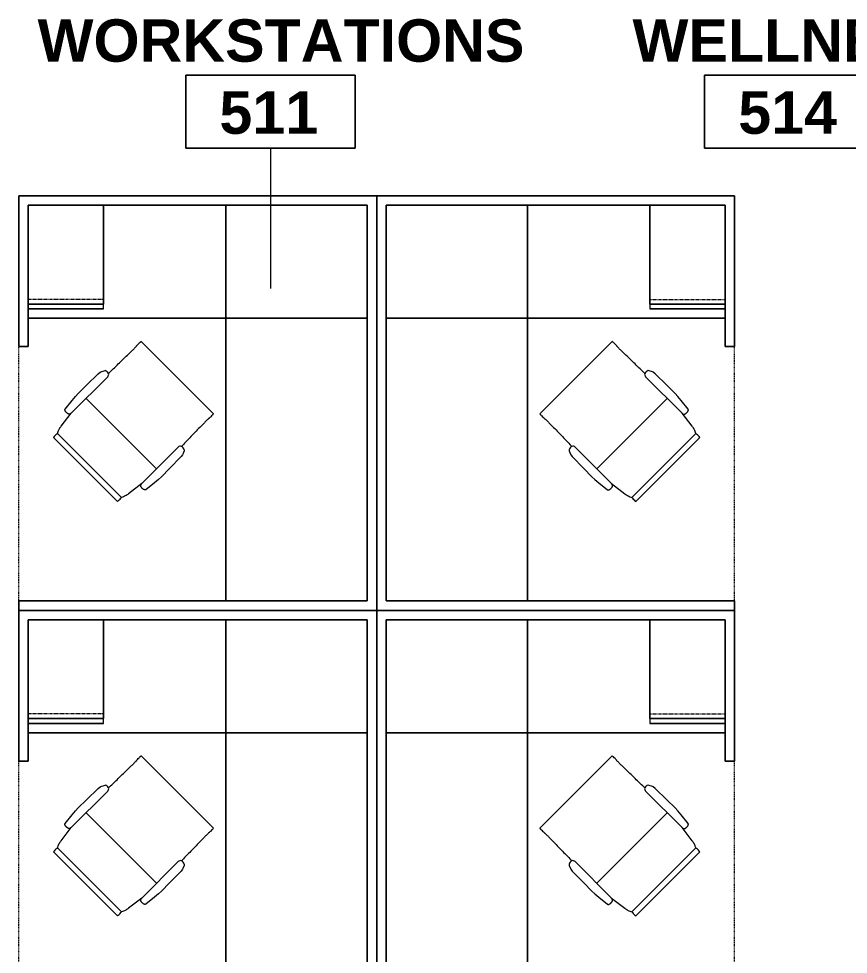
# Model space of a CAD drawing. Header units: inches. Extents: x 0 to 2535, y 0 to 2055.
# Drawn here: x 858.1 to 1034.2, y 432.2 to 630.9 of the extents above; entities that cross this region are included whole.
import ezdxf

# ---------------------------------------------------------------- set-up
doc = ezdxf.new("R2010")
doc.units = ezdxf.units.IN
doc.header["$MEASUREMENT"] = 0
doc.linetypes.add('DASH 1_32_', pattern=[0.0625, 0.03125, -0.03125])
doc.linetypes.add('Dash 1_8_', pattern=[0.25, 0.125, -0.125])
doc.layers.add('A-AREA-IDEN', color=2, linetype='Continuous', lineweight=9)
doc.layers.add('I-FURN', color=30, linetype='Continuous', lineweight=9)
doc.styles.add('Swis721 Lt BT_B', font='', dxfattribs={"height": 9})
doc.styles.get('Swis721 Lt BT_B').set_extended_font_data('Swis721 Lt BT', bold=True)

# ---------------------------------------------------------------- blocks, each defined once
blk = doc.blocks.new('HermanMiller_Collection_Eames_AluminumGroup_LoungeChairSwivel - Arms Swivel Base-7952355-Level 05 POWER _ SIGNAL')
at = {"layer": 'I-FURN'}
for p, q in [((-6.94, 12.09), (-4.59, 12.38)), ((-4.59, 12.38), (-3.51, 12.46)), ((-3.51, 12.46), (-2.64, 12.49)), ((-2.64, 12.49), (-0.18, 12.49)), ((-0.18, 12.49), (3.32, 12.43)), ((3.32, 12.43), (3.84, 12.38)), ((3.84, 12.38), (3.99, 12.34)), ((3.99, 12.34), (4.64, 12.01)), ((4.64, 12.01), (4.83, 11.89)), ((-10.12, 10.12), (-6.61, 10.58)), ((-6.61, 10.58), (-6.94, 10.64)), ((-6.61, 10.58), (4.33, 10.58)), ((-2.19, 10.58), (-2.19, -10.58)), ((13.22, 10.83), (13.22, 10.86)), ((14.64, 10.85), (14.64, -10.85)), ((-12.96, -9.61), (-12.96, 9.61)), ((-11.95, 9.63), (-11.95, 9.59)), ((-11.95, 9.59), (-11.76, 9.6)), ((-11.76, -9.6), (-11.76, 9.6)), ((-11.95, -9.59), (-11.95, -9.63)), ((-11.76, -9.6), (-11.95, -9.59)), ((-6.61, -10.58), (-10.12, -10.12)), ((-6.94, -10.64), (-6.61, -10.58)), ((-6.61, -10.58), (4.33, -10.58)), ((4.83, -11.89), (4.64, -12.01)), ((13.22, -10.86), (13.22, -10.83)), ((-4.59, -12.38), (-6.94, -12.09)), ((-3.51, -12.46), (-4.59, -12.38)), ((-2.64, -12.49), (-3.51, -12.46)), ((-0.18, -12.49), (-2.64, -12.49)), ((3.32, -12.43), (-0.18, -12.49)), ((3.84, -12.38), (3.32, -12.43)), ((3.99, -12.34), (3.84, -12.38)), ((4.64, -12.01), (3.99, -12.34))]:
    blk.add_line(p, q, dxfattribs=at)
at = {"layer": 'I-FURN', "flags": 128}
for points in [[(4.94, 10.96), (5.23, 10.95), (5.52, 10.95)], [(5.52, -10.95), (5.23, -10.95), (4.94, -10.96)]]:
    blk.add_lwpolyline(points, dxfattribs=at)
at = {"layer": 'I-FURN'}
for centre, radius, start, end in [((4.33, 11.27), 0.69, 270, 332.7502), ((3.68, 11.28), 1.3, 345.8347, 28.1255), ((-12.38, 5.3), 4.35, 84.2936, 97.7064), ((-12.38, -5.3), 4.35, 262.2936, 275.7064), ((4.33, -11.27), 0.69, 27.2498, 90), ((3.68, -11.28), 1.3, 331.8745, 14.1653)]:
    blk.add_arc(centre, radius, start, end, dxfattribs=at)
for points, knots in [([(-6.94, 10.64), (-6.95, 10.65), (-6.96, 10.65), (-6.99, 10.65), (-7, 10.66), (-7.02, 10.67), (-7.03, 10.68), (-7.05, 10.69), (-7.06, 10.7), (-7.07, 10.71), (-7.08, 10.72), (-7.09, 10.73), (-7.1, 10.74), (-7.11, 10.76), (-7.11, 10.77), (-7.12, 10.78), (-7.13, 10.8), (-7.14, 10.81), (-7.15, 10.83), (-7.16, 10.85), (-7.17, 10.87), (-7.18, 10.9), (-7.2, 10.95), (-7.22, 11.02), (-7.24, 11.11), (-7.25, 11.23), (-7.26, 11.37), (-7.25, 11.52), (-7.23, 11.66), (-7.21, 11.77), (-7.18, 11.85), (-7.16, 11.9), (-7.15, 11.92), (-7.14, 11.94), (-7.13, 11.96), (-7.12, 11.97), (-7.11, 11.98), (-7.1, 12), (-7.09, 12.01), (-7.08, 12.02), (-7.07, 12.03), (-7.06, 12.04), (-7.05, 12.04), (-7.05, 12.05), (-7.03, 12.06), (-7.02, 12.07), (-7, 12.08), (-6.99, 12.08), (-6.97, 12.09), (-6.95, 12.09), (-6.94, 12.09)], [-1, -1, -1, -1, -0.984375, -0.96875, -0.957031, -0.953125, -0.9375, -0.921875, -0.917969, -0.914062, -0.90625, -0.890625, -0.882812, -0.875, -0.867188, -0.859375, -0.84375, -0.835938, -0.828125, -0.8125, -0.796875, -0.78125, -0.75, -0.708333, -0.666667, -0.583333, -0.5, -0.416667, -0.333333, -0.25, -0.208333, -0.1875, -0.166667, -0.15625, -0.145833, -0.135417, -0.125, -0.114583, -0.104167, -0.09375, -0.088542, -0.083333, -0.078125, -0.072917, -0.0625, -0.052083, -0.041667, -0.03125, -0.020833, 0, 0, 0, 0]), ([(13.22, 10.86), (13.22, 10.87), (13.22, 10.87), (13.23, 10.87), (13.25, 10.88), (13.27, 10.88), (13.29, 10.88), (13.32, 10.88), (13.34, 10.88)], [-1, -1, -1, -1, -0.75, -0.625, -0.5, -0.375, -0.25, 0, 0, 0, 0]), ([(13.34, 10.88), (13.4, 10.89), (13.61, 10.9), (13.97, 10.9), (14.25, 10.89), (14.38, 10.89), (14.47, 10.88), (14.54, 10.87), (14.6, 10.87), (14.63, 10.86), (14.64, 10.85), (14.64, 10.85)], [-1, -1, -1, -1, -0.857143, -0.571429, -0.428571, -0.357143, -0.285714, -0.214286, -0.142857, -0.071429, 0, 0, 0, 0]), ([(-6.94, -12.09), (-6.95, -12.09), (-6.96, -12.09), (-6.99, -12.08), (-7, -12.08), (-7.02, -12.07), (-7.03, -12.06), (-7.05, -12.05), (-7.06, -12.04), (-7.07, -12.03), (-7.08, -12.02), (-7.09, -12.01), (-7.1, -12), (-7.11, -11.98), (-7.12, -11.97), (-7.12, -11.96), (-7.13, -11.94), (-7.14, -11.93), (-7.15, -11.91), (-7.16, -11.89), (-7.17, -11.87), (-7.18, -11.84), (-7.21, -11.77), (-7.23, -11.66), (-7.26, -11.47), (-7.26, -11.28), (-7.24, -11.11), (-7.22, -11.02), (-7.2, -10.95), (-7.18, -10.89), (-7.16, -10.85), (-7.15, -10.82), (-7.13, -10.8), (-7.13, -10.78), (-7.12, -10.77), (-7.11, -10.76), (-7.1, -10.74), (-7.08, -10.73), (-7.08, -10.72), (-7.07, -10.71), (-7.06, -10.7), (-7.05, -10.69), (-7.05, -10.69), (-7.03, -10.68), (-7.02, -10.67), (-7, -10.66), (-6.99, -10.65), (-6.97, -10.65), (-6.95, -10.65), (-6.94, -10.64)], [-1, -1, -1, -1, -0.984375, -0.96875, -0.957031, -0.953125, -0.9375, -0.921875, -0.917969, -0.914062, -0.90625, -0.890625, -0.882812, -0.875, -0.867188, -0.859375, -0.84375, -0.835938, -0.828125, -0.8125, -0.796875, -0.78125, -0.75, -0.666667, -0.583333, -0.416667, -0.333333, -0.291667, -0.25, -0.208333, -0.1875, -0.166667, -0.15625, -0.145833, -0.135417, -0.125, -0.114583, -0.104167, -0.09375, -0.088542, -0.083333, -0.078125, -0.072917, -0.0625, -0.052083, -0.041667, -0.03125, -0.020833, 0, 0, 0, 0]), ([(13.34, -10.88), (13.32, -10.88), (13.29, -10.88), (13.27, -10.88), (13.25, -10.88), (13.23, -10.87), (13.22, -10.87), (13.22, -10.87), (13.22, -10.86)], [-1, -1, -1, -1, -0.75, -0.625, -0.5, -0.375, -0.25, 0, 0, 0, 0]), ([(14.64, -10.85), (14.64, -10.86), (14.62, -10.86), (14.52, -10.88), (14.27, -10.9), (13.87, -10.9), (13.54, -10.9), (13.4, -10.89), (13.34, -10.88)], [-1, -1, -1, -1, -0.892857, -0.785714, -0.571429, -0.285714, -0.142857, 0, 0, 0, 0])]:
    blk.add_open_spline(points, degree=3, knots=knots, dxfattribs=at)
for points in [[(-11.76, 9.6), (-11.64, 9.67), (-11.37, 9.8), (-11.02, 9.92), (-10.83, 9.99)], [(-10.83, 9.99), (-10.79, 10), (-10.71, 10.02), (-10.55, 10.06), (-10.35, 10.09), (-10.2, 10.11), (-10.12, 10.12)], [(5.52, 10.95), (6.54, 10.92), (8.59, 10.89), (10.68, 10.85), (11.73, 10.84)], [(11.73, 10.84), (11.97, 10.84), (12.47, 10.83), (12.96, 10.83), (13.22, 10.83)], [(-10.83, -9.99), (-11.02, -9.92), (-11.37, -9.8), (-11.64, -9.67), (-11.76, -9.6)], [(-10.12, -10.12), (-10.2, -10.11), (-10.35, -10.09), (-10.55, -10.06), (-10.71, -10.02), (-10.79, -10), (-10.83, -9.99)], [(11.73, -10.84), (10.68, -10.85), (8.59, -10.89), (6.54, -10.92), (5.52, -10.95)], [(13.22, -10.83), (12.96, -10.83), (12.47, -10.83), (11.97, -10.84), (11.73, -10.84)]]:
    blk.add_open_spline(points, degree=3, dxfattribs=at)
blk = doc.blocks.new('Adjustable Workstation 1 - 6x7-V57-Level 05 POWER _ SIGNAL')
at = {"layer": 'I-FURN'}
for p, q in [((76, 0), (0, 0)), ((0, 0), (0, -88)), ((0, 0), (76, 0)), ((0, -88), (0, 0)), ((76, -2), (76, 0)), ((76, 0), (76, -2)), ((32, -2), (2, -2)), ((2, -2), (2, -86)), ((2, -86), (2, -2)), ((2, -2), (32, -2)), ((2, -86), (2, -2)), ((2, -2), (76, -2)), ((32, -2), (2, -2)), ((2, -2), (2, -62)), ((32, -86), (32, -2)), ((32, -2), (32, -86)), ((76, -2), (32, -2)), ((76, -56), (74, -56)), ((74, -56), (74, -86)), ((74, -62), (74, -56)), ((74, -56), (76, -56)), ((76, -88), (76, -56)), ((76, -56), (76, -88)), ((2, -62), (2, -86)), ((32, -62), (2, -62)), ((2, -62), (2, -86)), ((2, -86), (2, -62)), ((2, -62), (32, -62)), ((74, -62), (32, -62)), ((32, -62), (74, -62)), ((74, -64), (74, -62)), ((74, -86), (74, -62)), ((74, -62), (74, -86)), ((58, -64), (74, -64)), ((58, -64), (74, -64)), ((58, -64), (74, -64)), ((58, -64), (74, -64)), ((58, -64), (74, -64)), ((58, -64), (74, -64)), ((58, -64), (58, -86)), ((74, -64), (58, -64)), ((74, -64), (58, -64)), ((58, -64), (58, -65)), ((74, -64), (58, -64)), ((58, -64), (74, -64)), ((58, -64), (58, -65)), ((58, -64), (58, -65)), ((74, -64), (58, -64)), ((58, -64), (74, -64)), ((58, -64), (58, -65)), ((58, -64), (58, -65)), ((74, -64), (58, -64)), ((58, -64), (74, -64)), ((58, -64), (58, -65)), ((58, -64), (58, -65)), ((58, -65), (74, -65)), ((58, -86), (58, -65)), ((58, -65), (74, -65)), ((74, -65), (58, -65)), ((58, -65), (74, -65)), ((74, -65), (58, -65)), ((58, -65), (74, -65)), ((74, -65), (58, -65)), ((58, -65), (74, -65)), ((74, -86), (74, -64)), ((74, -65), (74, -64)), ((74, -65), (74, -64)), ((74, -64), (74, -65)), ((74, -65), (74, -64)), ((74, -64), (74, -65)), ((74, -65), (74, -64)), ((74, -64), (74, -65)), ((74, -65), (74, -64)), ((74, -65), (74, -86)), ((74, -86), (74, -65)), ((2, -86), (32, -86)), ((32, -86), (2, -86)), ((74, -86), (2, -86)), ((2, -86), (32, -86)), ((2, -86), (32, -86)), ((32, -86), (2, -86)), ((32, -86), (58, -86)), ((32, -86), (74, -86)), ((74, -86), (32, -86)), ((58, -86), (74, -86)), ((74, -86), (58, -86)), ((58, -86), (74, -86)), ((0, -88), (76, -88)), ((76, -88), (0, -88))]:
    blk.add_line(p, q, dxfattribs=at)
at = {"layer": 'I-FURN', "linetype": 'Dash 1_8_'}
for p, q in [((76, 0), (76, -2)), ((76, -2), (76, -56)), ((76, -56), (76, -88))]:
    blk.add_line(p, q, dxfattribs=at)
at = {"layer": 'I-FURN', "linetype": 'DASH 1_32_'}
blk.add_line((58, -66), (74, -66), dxfattribs=at)
blk = doc.blocks.new('HermanMiller_Collection_Eames_AluminumGroup_LoungeChairSwivel - Arms Swivel Base-7952356-Level 05 POWER _ SIGNAL')
at = {"layer": 'I-FURN'}
for p, q in [((-4.59, 12.38), (-6.94, 12.09)), ((-3.51, 12.46), (-4.59, 12.38)), ((-2.64, 12.49), (-3.51, 12.46)), ((-0.18, 12.49), (-2.64, 12.49)), ((3.32, 12.43), (-0.18, 12.49)), ((3.84, 12.38), (3.32, 12.43)), ((3.99, 12.34), (3.84, 12.38)), ((4.64, 12.01), (3.99, 12.34)), ((4.83, 11.89), (4.64, 12.01)), ((-6.61, 10.58), (-10.12, 10.12)), ((-6.94, 10.64), (-6.61, 10.58)), ((-6.61, 10.58), (4.33, 10.58)), ((-2.19, -10.58), (-2.19, 10.58)), ((13.22, 10.86), (13.22, 10.83)), ((14.64, -10.85), (14.64, 10.85)), ((-12.96, 9.61), (-12.96, -9.61)), ((-11.95, 9.59), (-11.95, 9.63)), ((-11.76, 9.6), (-11.95, 9.59)), ((-11.76, 9.6), (-11.76, -9.6)), ((-11.95, -9.63), (-11.95, -9.59)), ((-11.95, -9.59), (-11.76, -9.6)), ((-10.12, -10.12), (-6.61, -10.58)), ((-6.61, -10.58), (-6.94, -10.64)), ((-6.61, -10.58), (4.33, -10.58)), ((4.64, -12.01), (4.83, -11.89)), ((13.22, -10.83), (13.22, -10.86)), ((-6.94, -12.09), (-4.59, -12.38)), ((-4.59, -12.38), (-3.51, -12.46)), ((-3.51, -12.46), (-2.64, -12.49)), ((-2.64, -12.49), (-0.18, -12.49)), ((-0.18, -12.49), (3.32, -12.43)), ((3.32, -12.43), (3.84, -12.38)), ((3.84, -12.38), (3.99, -12.34)), ((3.99, -12.34), (4.64, -12.01))]:
    blk.add_line(p, q, dxfattribs=at)
at = {"layer": 'I-FURN', "flags": 128}
for points in [[(5.52, 10.95), (5.23, 10.95), (4.94, 10.96)], [(4.94, -10.96), (5.23, -10.95), (5.52, -10.95)]]:
    blk.add_lwpolyline(points, dxfattribs=at)
at = {"layer": 'I-FURN'}
for centre, radius, start, end in [((4.33, 11.27), 0.69, 270, 332.7502), ((3.68, 11.28), 1.3, 345.8347, 28.1255), ((-12.38, 5.3), 4.35, 84.2936, 97.7064), ((-12.38, -5.3), 4.35, 262.2936, 275.7064), ((4.33, -11.27), 0.69, 27.2498, 90), ((3.68, -11.28), 1.3, 331.8745, 14.1653)]:
    blk.add_arc(centre, radius, start, end, dxfattribs=at)
for points, knots in [([(-6.94, 12.09), (-6.95, 12.09), (-6.97, 12.09), (-6.99, 12.08), (-7, 12.08), (-7.02, 12.07), (-7.03, 12.06), (-7.05, 12.05), (-7.05, 12.04), (-7.06, 12.04), (-7.07, 12.03), (-7.08, 12.02), (-7.09, 12.01), (-7.1, 12), (-7.11, 11.98), (-7.12, 11.97), (-7.13, 11.96), (-7.14, 11.94), (-7.15, 11.92), (-7.16, 11.9), (-7.18, 11.85), (-7.21, 11.77), (-7.23, 11.66), (-7.25, 11.52), (-7.26, 11.37), (-7.25, 11.23), (-7.24, 11.11), (-7.22, 11.02), (-7.2, 10.95), (-7.18, 10.9), (-7.17, 10.87), (-7.16, 10.85), (-7.15, 10.83), (-7.14, 10.81), (-7.13, 10.8), (-7.12, 10.78), (-7.11, 10.77), (-7.11, 10.76), (-7.1, 10.74), (-7.09, 10.73), (-7.08, 10.72), (-7.07, 10.71), (-7.06, 10.7), (-7.05, 10.69), (-7.03, 10.68), (-7.02, 10.67), (-7, 10.66), (-6.99, 10.65), (-6.96, 10.65), (-6.95, 10.65), (-6.94, 10.64)], [0, 0, 0, 0, 0.020833, 0.03125, 0.041667, 0.052083, 0.0625, 0.072917, 0.078125, 0.083333, 0.088542, 0.09375, 0.104167, 0.114583, 0.125, 0.135417, 0.145833, 0.15625, 0.166667, 0.1875, 0.208333, 0.25, 0.333333, 0.416667, 0.5, 0.583333, 0.666667, 0.708333, 0.75, 0.78125, 0.796875, 0.8125, 0.828125, 0.835938, 0.84375, 0.859375, 0.867188, 0.875, 0.882812, 0.890625, 0.90625, 0.914062, 0.917969, 0.921875, 0.9375, 0.953125, 0.957031, 0.96875, 0.984375, 1, 1, 1, 1]), ([(13.34, 10.88), (13.32, 10.88), (13.29, 10.88), (13.27, 10.88), (13.25, 10.88), (13.23, 10.87), (13.22, 10.87), (13.22, 10.87), (13.22, 10.86)], [0, 0, 0, 0, 0.25, 0.375, 0.5, 0.625, 0.75, 1, 1, 1, 1]), ([(14.64, 10.85), (14.64, 10.85), (14.63, 10.86), (14.6, 10.87), (14.54, 10.87), (14.47, 10.88), (14.38, 10.89), (14.25, 10.89), (13.97, 10.9), (13.61, 10.9), (13.4, 10.89), (13.34, 10.88)], [0, 0, 0, 0, 0.071429, 0.142857, 0.214286, 0.285714, 0.357143, 0.428571, 0.571429, 0.857143, 1, 1, 1, 1]), ([(-6.94, -10.64), (-6.95, -10.65), (-6.97, -10.65), (-6.99, -10.65), (-7, -10.66), (-7.02, -10.67), (-7.03, -10.68), (-7.05, -10.69), (-7.05, -10.69), (-7.06, -10.7), (-7.07, -10.71), (-7.08, -10.72), (-7.08, -10.73), (-7.1, -10.74), (-7.11, -10.76), (-7.12, -10.77), (-7.13, -10.78), (-7.13, -10.8), (-7.15, -10.82), (-7.16, -10.85), (-7.18, -10.89), (-7.2, -10.95), (-7.22, -11.02), (-7.24, -11.11), (-7.26, -11.28), (-7.26, -11.47), (-7.23, -11.66), (-7.21, -11.77), (-7.18, -11.84), (-7.17, -11.87), (-7.16, -11.89), (-7.15, -11.91), (-7.14, -11.93), (-7.13, -11.94), (-7.12, -11.96), (-7.12, -11.97), (-7.11, -11.98), (-7.1, -12), (-7.09, -12.01), (-7.08, -12.02), (-7.07, -12.03), (-7.06, -12.04), (-7.05, -12.05), (-7.03, -12.06), (-7.02, -12.07), (-7, -12.08), (-6.99, -12.08), (-6.96, -12.09), (-6.95, -12.09), (-6.94, -12.09)], [0, 0, 0, 0, 0.020833, 0.03125, 0.041667, 0.052083, 0.0625, 0.072917, 0.078125, 0.083333, 0.088542, 0.09375, 0.104167, 0.114583, 0.125, 0.135417, 0.145833, 0.15625, 0.166667, 0.1875, 0.208333, 0.25, 0.291667, 0.333333, 0.416667, 0.583333, 0.666667, 0.75, 0.78125, 0.796875, 0.8125, 0.828125, 0.835938, 0.84375, 0.859375, 0.867188, 0.875, 0.882812, 0.890625, 0.90625, 0.914062, 0.917969, 0.921875, 0.9375, 0.953125, 0.957031, 0.96875, 0.984375, 1, 1, 1, 1]), ([(13.22, -10.86), (13.22, -10.87), (13.22, -10.87), (13.23, -10.87), (13.25, -10.88), (13.27, -10.88), (13.29, -10.88), (13.32, -10.88), (13.34, -10.88)], [0, 0, 0, 0, 0.25, 0.375, 0.5, 0.625, 0.75, 1, 1, 1, 1]), ([(13.34, -10.88), (13.4, -10.89), (13.54, -10.9), (13.87, -10.9), (14.27, -10.9), (14.52, -10.88), (14.62, -10.86), (14.64, -10.86), (14.64, -10.85)], [0, 0, 0, 0, 0.142857, 0.285714, 0.571429, 0.785714, 0.892857, 1, 1, 1, 1])]:
    blk.add_open_spline(points, degree=3, knots=knots, dxfattribs=at)
for points in [[(-10.83, 9.99), (-11.02, 9.92), (-11.37, 9.8), (-11.64, 9.67), (-11.76, 9.6)], [(-10.12, 10.12), (-10.2, 10.11), (-10.35, 10.09), (-10.55, 10.06), (-10.71, 10.02), (-10.79, 10), (-10.83, 9.99)], [(11.73, 10.84), (10.68, 10.85), (8.59, 10.89), (6.54, 10.92), (5.52, 10.95)], [(13.22, 10.83), (12.96, 10.83), (12.47, 10.83), (11.97, 10.84), (11.73, 10.84)], [(-11.76, -9.6), (-11.64, -9.67), (-11.37, -9.8), (-11.02, -9.92), (-10.83, -9.99)], [(-10.83, -9.99), (-10.79, -10), (-10.71, -10.02), (-10.55, -10.06), (-10.35, -10.09), (-10.2, -10.11), (-10.12, -10.12)], [(5.52, -10.95), (6.54, -10.92), (8.59, -10.89), (10.68, -10.85), (11.73, -10.84)], [(11.73, -10.84), (11.97, -10.84), (12.47, -10.83), (12.96, -10.83), (13.22, -10.83)]]:
    blk.add_open_spline(points, degree=3, dxfattribs=at)
blk = doc.blocks.new('Adjustable Workstation 1 - 6x7-V58-Level 05 POWER _ SIGNAL')
at = {"layer": 'I-FURN'}
for p, q in [((76, 88), (0, 88)), ((0, 88), (0, 0)), ((0, 0), (0, 88)), ((0, 88), (76, 88)), ((76, 56), (76, 88)), ((76, 88), (76, 56)), ((32, 86), (2, 86)), ((2, 86), (2, 2)), ((2, 2), (2, 86)), ((2, 86), (32, 86)), ((2, 2), (2, 86)), ((2, 86), (74, 86)), ((32, 86), (2, 86)), ((2, 86), (2, 62)), ((32, 86), (2, 86)), ((2, 86), (2, 62)), ((2, 62), (2, 86)), ((2, 86), (32, 86)), ((32, 2), (32, 86)), ((32, 86), (32, 2)), ((58, 86), (32, 86)), ((74, 86), (32, 86)), ((32, 86), (74, 86)), ((74, 86), (58, 86)), ((58, 86), (58, 64)), ((58, 65), (58, 86)), ((58, 86), (74, 86)), ((74, 86), (58, 86)), ((74, 64), (74, 86)), ((74, 86), (74, 65)), ((74, 86), (74, 56)), ((74, 65), (74, 86)), ((74, 62), (74, 86)), ((74, 86), (74, 62)), ((74, 65), (58, 65)), ((74, 65), (58, 65)), ((58, 65), (58, 64)), ((74, 65), (58, 65)), ((58, 65), (74, 65)), ((58, 65), (58, 64)), ((58, 65), (58, 64)), ((74, 65), (58, 65)), ((58, 65), (74, 65)), ((58, 65), (58, 64)), ((58, 65), (58, 64)), ((74, 65), (58, 65)), ((58, 65), (74, 65)), ((58, 65), (58, 64)), ((58, 65), (58, 64)), ((58, 64), (74, 64)), ((58, 64), (74, 64)), ((58, 64), (74, 64)), ((58, 64), (74, 64)), ((58, 64), (74, 64)), ((58, 64), (74, 64)), ((58, 64), (74, 64)), ((58, 64), (74, 64)), ((74, 64), (58, 64)), ((58, 64), (74, 64)), ((74, 64), (58, 64)), ((58, 64), (74, 64)), ((74, 64), (58, 64)), ((58, 64), (74, 64)), ((74, 64), (74, 65)), ((74, 64), (74, 65)), ((74, 65), (74, 64)), ((74, 64), (74, 65)), ((74, 65), (74, 64)), ((74, 64), (74, 65)), ((74, 65), (74, 64)), ((74, 64), (74, 65)), ((74, 62), (74, 64)), ((2, 62), (2, 2)), ((2, 62), (32, 62)), ((32, 62), (2, 62)), ((32, 62), (74, 62)), ((74, 62), (32, 62)), ((74, 56), (74, 62)), ((74, 56), (76, 56)), ((76, 56), (74, 56)), ((2, 2), (32, 2)), ((32, 2), (2, 2)), ((76, 2), (2, 2)), ((2, 2), (32, 2)), ((32, 2), (76, 2)), ((76, 0), (76, 2)), ((76, 2), (76, 0)), ((0, 0), (76, 0)), ((76, 0), (0, 0))]:
    blk.add_line(p, q, dxfattribs=at)
at = {"layer": 'I-FURN', "linetype": 'Dash 1_8_'}
for p, q in [((76, 56), (76, 88)), ((76, 2), (76, 56)), ((76, 0), (76, 2))]:
    blk.add_line(p, q, dxfattribs=at)
at = {"layer": 'I-FURN', "linetype": 'DASH 1_32_'}
blk.add_line((58, 66), (74, 66), dxfattribs=at)
blk = doc.blocks.new('Room Tag - Room Name and Number-3379422-Level 05 POWER _ SIGNAL')
at = {"layer": 'A-AREA-IDEN'}
for p, q in [((-0.1881, -0.1636), (-0.1881, -0.0018)), ((-0.1881, -0.0018), (0.1869, -0.0018)), ((0.1869, -0.0018), (-0.1881, -0.0018)), ((-0.1881, -0.0018), (-0.1881, -0.1636)), ((0.1869, -0.0018), (0.1869, -0.1636)), ((0.1869, -0.1636), (0.1869, -0.0018)), ((0.1869, -0.1636), (-0.1881, -0.1636)), ((-0.1881, -0.1636), (0.1869, -0.1636))]:
    blk.add_line(p, q, dxfattribs=at)

msp = doc.modelspace()

# ---------------------------------------------------------------- linework, layer by layer
at = {"layer": 'A-AREA-IDEN'}
msp.add_line((911.64, 573.59), (911.64, 603.35), dxfattribs=at)

# ---------------------------------------------------------------- block references
at = {"layer": 'A-AREA-IDEN', "xscale": 95.99999999999994, "yscale": 95.99999999999994, "zscale": 95.99999999999994}
for p in [(911.63, 619.05), (1021.8, 619.05)]:
    msp.add_blockref('Room Tag - Room Name and Number-3379422-Level 05 POWER _ SIGNAL', p, dxfattribs=at)
at = {"layer": 'I-FURN'}
for name, p, rotation in [('Adjustable Workstation 1 - 6x7-V57-Level 05 POWER _ SIGNAL', (934.12, 505.25), 180), ('HermanMiller_Collection_Eames_AluminumGroup_LoungeChairSwivel - Arms Swivel Base-7952355-Level 05 POWER _ SIGNAL', (881.44, 544.32), 44.9999999999999), ('HermanMiller_Collection_Eames_AluminumGroup_LoungeChairSwivel - Arms Swivel Base-7952356-Level 05 POWER _ SIGNAL', (986.79, 544.32), 134.9999999999993), ('Adjustable Workstation 1 - 6x7-V57-Level 05 POWER _ SIGNAL', (934.12, 417.25), 180), ('HermanMiller_Collection_Eames_AluminumGroup_LoungeChairSwivel - Arms Swivel Base-7952355-Level 05 POWER _ SIGNAL', (881.44, 456.32), 44.9999999999999), ('HermanMiller_Collection_Eames_AluminumGroup_LoungeChairSwivel - Arms Swivel Base-7952356-Level 05 POWER _ SIGNAL', (986.79, 456.32), 134.9999999999993)]:
    msp.add_blockref(name, p, dxfattribs=dict(at, rotation=rotation))
for p in [(934.12, 505.25), (934.12, 417.25)]:
    msp.add_blockref('Adjustable Workstation 1 - 6x7-V58-Level 05 POWER _ SIGNAL', p, dxfattribs=at)

# ---------------------------------------------------------------- texts
at = {"layer": 'A-AREA-IDEN', "char_height": 9, "attachment_point": 1, "style": 'Swis721 Lt BT_B'}
for s, insert, width in [('WORKSTATIONS', (862.13, 630.73), 119.685), ('WELLNESS', (988.44, 630.73), 80.598), ('511', (900.72, 615.43), 25.452), ('514', (1010.89, 615.43), 25.452)]:
    msp.add_mtext(s, dxfattribs=dict(at, insert=insert, width=width))

doc.saveas('drawing.dxf')
